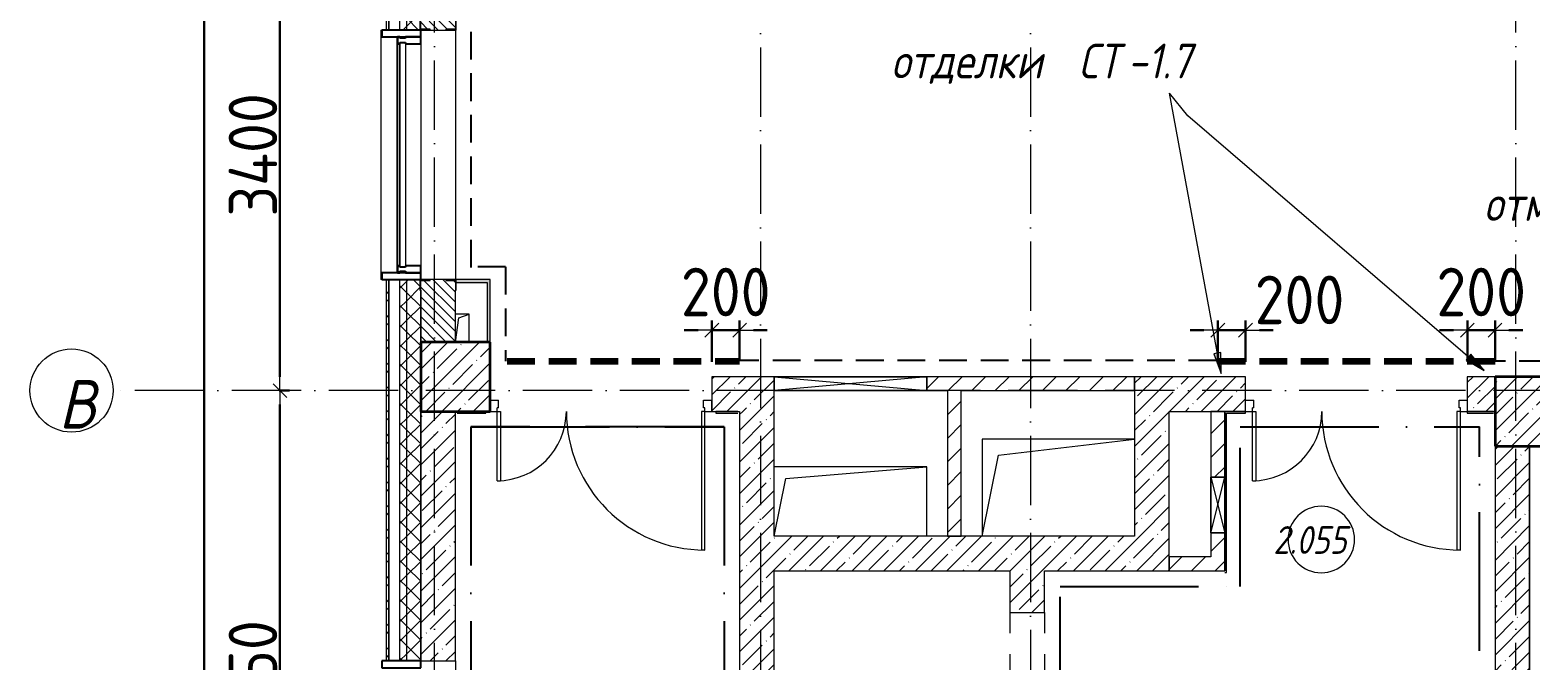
# Model space of a CAD drawing. Header units: millimetres. Extents: x -213536 to 1564669, y -45299 to 942238.
# Drawn here: x -213536 to -202715, y 189777 to 194327 of the extents above; entities that cross this region are included whole.
import ezdxf

# ---------------------------------------------------------------- set-up
doc = ezdxf.new("R2010")
doc.units = ezdxf.units.MM
for name, pattern in [('01 Штриховая _2 мм_', [300, 200, -100]), ('02 Штрихпунктирная _10 мм_', [1400, 1000, -200, 0, -200]), ('50_200_ШТРИХ_1Т_ш5_п1_п1_', [700, 500, -100, 0, -100]), ('Штрих короткий', [300, 150, -150]), ('Штриховая _2 мм - 1 мм_', [300, 200, -100])]:
    doc.linetypes.add(name, pattern=pattern)
for name, color, linetype, lineweight in [('0-1', 7, 'Continuous', 5), ('0-2', 7, 'Continuous', 9), ('Импосты витража', 7, 'Continuous', 9), ('Импосты витража-1', 7, 'Continuous', 25), ('Каркас_Импост', 7, 'Continuous', 13), ('Марки помещений', 7, 'Continuous', 9), ('Несущие колонны', 7, 'Continuous', 9), ('Несущие колонны-1', 7, 'Continuous', 35), ('Обобщенные модели', 7, 'Continuous', 9), ('Общие ребра', 7, 'Continuous', 9), ('Окна', 7, 'Continuous', 9), ('Оси', 7, 'Continuous', 9), ('Оси-1', 7, 'Continuous', 20), ('Оси-2', 7, '50_200_ШТРИХ_1Т_ш5_п1_п1_', 9), ('Остекление-1', 7, 'Continuous', 9), ('Открывание-1', 7, 'Continuous', 9), ('Панель', 7, 'Continuous', 13), ('Перемычка-1', 7, 'Штрих короткий', 9), ('Размеры', 7, 'Continuous', 15), ('Стены', 7, 'Continuous', 9), ('Стены-1', 7, 'Continuous', 13), ('Текстовые примечания', 7, 'Continuous', 9), ('Штриховка разреза-1', 7, 'Continuous', 9), ('Элементы узлов', 7, 'Continuous', 9)]:
    doc.layers.add(name, color=color, linetype=linetype, lineweight=lineweight)
for name, color, linetype, lineweight, true_color in [('СТ-1_1', 7, 'Штриховая _2 мм - 1 мм_', 90, 0x888888), ('СТ-1_7', 7, '01 Штриховая _2 мм_', 90, 0x95446b), ('СТ-2_1', 1, '02 Штрихпунктирная _10 мм_', 90, 0xff0000), ('Штриховка разреза-3', 7, 'Continuous', 9, 0x0080ff)]:
    doc.layers.add(name, color=color, linetype=linetype, lineweight=lineweight, true_color=true_color)
doc.layers.get('0-2').off()
doc.styles.add('ISOCPEUR_I_1', font='isocpeui.ttf', dxfattribs={"width": 0.85, "height": 2.5})
doc.styles.add('ISOCPEUR_I_2', font='isocpeui.ttf', dxfattribs={"width": 0.85, "height": 2.3})
doc.styles.add('СПДС', font='isocpeur.ttf', dxfattribs={"width": 0.9})
doc.dimstyles.new('Размера А3', dxfattribs={"dimtxt": 200, "dimasz": 100, "dimexe": 70, "dimexo": 100, "dimgap": 20, "dimtad": 1, "dimdec": 0, "dimrnd": 10, "dimzin": 0, "dimdsep": 46, "dimtxsty": 'СПДС', "dimblk": 'ARROWHEAD_6', "dimcen": 1, "dimclrd": 256, "dimclre": 256, "dimclrt": 256, "dimazin": 0, "dimtfac": 1, "dimtdec": 0, "dimtmove": 2, "dimatfit": 3, "dimfxl": 1, "dimtolj": 1, "dimtzin": 0, "dimarcsym": 0})
pattern_1 = [(45, (0, 0), (-114.0493, 114.0493), []), (45, (114.05, 0), (-114.0493, 114.0493), [201.612, -40.322, 3.353, -36.97])]
pattern_2 = [(45, (0, 0), (-84.8528, 84.8528), [])]
pattern_3 = [(45, (0, 0), (-70.7107, 70.7107), []), (135, (0, 0), (-70.7107, -70.7107), [])]

# ---------------------------------------------------------------- blocks, each defined once
blk = doc.blocks.new('Проем_Дверь_Прямоугольный - 1350х2100h_проемы без заполнения-26950587-АИ2_02_План отделки стен 2-го этажа _Часть 2_')
at = {"layer": 'Перемычка-1'}
for p, q in [((675, 125), (-675, 125)), ((675, -125), (-675, -125))]:
    blk.add_line(p, q, dxfattribs=at)
blk = doc.blocks.new('Дверь_СКБ_2Ст_Внутренняя_ШЕР - СОШ_Д-31__Дв_1600x2100h_ЛК_Лифтовой холл _зона безопасности МГН__EIS60-26412756-АИ2_02_План отделки стен 2-го этажа _Часть 2_')
at = {"layer": 'Каркас_Импост'}
for p, q in [((-737.5, 125), (-787.5, 125)), ((-787.5, 125), (-787.5, 45)), ((-737.5, 125), (-737.5, 100)), ((812.5, 125), (762.5, 125)), ((762.5, 125), (762.5, 100)), ((812.5, 125), (812.5, 45)), ((-727.5, 45), (-787.5, 45)), ((-737.5, 100), (-727.5, 100)), ((-727.5, 100), (-727.5, 45)), ((752.5, 100), (762.5, 100)), ((752.5, 100), (752.5, 45)), ((812.5, 45), (752.5, 45))]:
    blk.add_line(p, q, dxfattribs=at)
at = {"layer": 'Открывание-1'}
for centre, radius, start, end in [((-737.5, 125), 1000, 0, 90), ((762.5, 125), 500, 90, 180)]:
    blk.add_arc(centre, radius, start, end, dxfattribs=at)
at = {"layer": 'Панель'}
for p, q in [((-737.5, 1125), (-712.5, 1125)), ((-737.5, 1125), (-737.5, 125)), ((-712.5, 125), (-712.5, 1125)), ((762.5, 625), (737.5, 625)), ((737.5, 125), (737.5, 625)), ((762.5, 625), (762.5, 125)), ((-737.5, 125), (-712.5, 125)), ((762.5, 125), (737.5, 125))]:
    blk.add_line(p, q, dxfattribs=at)
blk = doc.blocks.new('BSC_Колонна _Прямоугольная - 500х500-V94-АИ2_02_План отделки стен 2-го этажа _Часть 2_')
at = {"layer": 'Несущие колонны'}
h = blk.add_hatch(dxfattribs=at)
h.set_pattern_fill('FP_93', color=256, style=0, pattern_type=2)
h.set_pattern_definition([(45, (-7900, -7650), (-114.0493, 114.0493), []), (45, (-7785.95, -7650), (-114.0493, 114.0493), [201.613, -40.323, 3.353, -36.97])])
h.paths.add_polyline_path([(-250, -250), (250, -250), (250, 250), (-250, 250)], flags=0)
at = {"layer": 'Несущие колонны-1'}
for p, q in [((250, 250), (-250, 250)), ((-250, 250), (-250, -250)), ((250, -250), (250, 250)), ((-250, -250), (250, -250))]:
    blk.add_line(p, q, dxfattribs=at)
blk = doc.blocks.new('Проем_Дверь_Прямоугольный - 1800х2700h_оконные проемы-25805030-АИ2_02_План отделки стен 2-го этажа _Часть 2_')
at = {"layer": 'Перемычка-1'}
for p, q in [((900, 125), (-900, 125)), ((900, -125), (-900, -125))]:
    blk.add_line(p, q, dxfattribs=at)
blk = doc.blocks.new('BSC_Колонна _Прямоугольная - 500х500-V149-АИ2_02_План отделки стен 2-го этажа _Часть 2_')
at = {"layer": 'Несущие колонны'}
h = blk.add_hatch(dxfattribs=at)
h.set_pattern_fill('FP_150', color=256, style=0, pattern_type=2)
h.set_pattern_definition([(45, (-150, -7900), (-114.0493, 114.0493), []), (45, (-35.95, -7900), (-114.0493, 114.0493), [201.612, -40.322, 3.353, -36.97])])
h.paths.add_polyline_path([(-250, -250), (250, -250), (250, 250), (-250, 250)], flags=0)
at = {"layer": 'Несущие колонны-1'}
for p, q in [((250, 250), (-250, 250)), ((-250, 250), (-250, -250)), ((250, -250), (250, 250)), ((-250, -250), (250, -250))]:
    blk.add_line(p, q, dxfattribs=at)
blk = doc.blocks.new('Прямоугольный импост - Откос НВФ_50х280 мм-V162-АИ2_02_План отделки стен 2-го этажа _Часть 2_')
at = {"layer": 'Импосты витража-1'}
for p, q in [((0, 130), (-50, 130)), ((-50, 130), (-50, -150)), ((0, -150), (0, 130)), ((-50, -150), (0, -150))]:
    blk.add_line(p, q, dxfattribs=at)
blk = doc.blocks.new('PNS_Панель прямоугольная1 - Нр_Стекло - 40мм-25293744-АИ2_02_План отделки стен 2-го этажа _Часть 2_')
at = {"layer": 'Остекление-1'}
for p, q in [((-800, 40), (800, 40)), ((-810, 0), (810, 0)), ((800, 0), (-800, 0))]:
    blk.add_line(p, q, dxfattribs=at)
blk = doc.blocks.new('Прямоугольный импост - Импост структурный с накладкой - 150мм-25651488-АИ2_02_План отделки стен 2-го этажа _Часть 2_')
at = {"layer": 'Импосты витража'}
for p, q in [((44650, -100), (46250, -100)), ((44650, -267), (46250, -267))]:
    blk.add_line(p, q, dxfattribs=at)
blk = doc.blocks.new('Прямоугольный импост - Импост структурный с накладкой - 150мм-25651501-АИ2_02_План отделки стен 2-го этажа _Часть 2_')
at = {"layer": 'Импосты витража-1'}
for p, q in [((-25, 0), (-25, 17)), ((-25, 17), (25, 17)), ((-15, 0), (-25, 0)), ((-15, -40), (-15, 0)), ((25, 0), (15, 0)), ((15, 0), (15, -40)), ((25, 17), (25, 0)), ((-25, -150), (-25, -40)), ((-25, -40), (-15, -40)), ((15, -40), (25, -40)), ((25, -40), (25, -150)), ((25, -150), (-25, -150))]:
    blk.add_line(p, q, dxfattribs=at)
blk = doc.blocks.new('Прямоугольный импост - Откос НВФ_50х280 мм-25995271-АИ2_02_План отделки стен 2-го этажа _Часть 2_')
at = {"layer": 'Импосты витража-1'}
for p, q in [((-50, 130), (0, 130)), ((-50, -150), (-50, 130)), ((0, 130), (0, -144)), ((0, -150), (-50, -150))]:
    blk.add_line(p, q, dxfattribs=at)
blk = doc.blocks.new('Прямоугольный импост - Откос НВФ_50х280 мм-25995273-АИ2_02_План отделки стен 2-го этажа _Часть 2_')
at = {"layer": 'Импосты витража-1'}
for p, q in [((0, 130), (-50, 130)), ((-50, 130), (-50, -150)), ((0, -144), (0, 130)), ((-50, -150), (0, -150))]:
    blk.add_line(p, q, dxfattribs=at)
blk = doc.blocks.new('Фахверк_СКБ_Уголок - 250_2700-27497298-АИ2_02_План отделки стен 2-го этажа _Часть 2_')
at = {"layer": 'Обобщенные модели'}
for p, q in [((200, 181), (125, 181)), ((125, 181), (125, 106)), ((131, 106), (131, 175)), ((131, 175), (200, 175)), ((200, 175), (200, 181)), ((125, 106), (131, 106)), ((131, -6), (125, -6)), ((125, -6), (125, -81)), ((125, -81), (200, -81)), ((131, -75), (131, -6)), ((200, -75), (131, -75)), ((200, -81), (200, -75))]:
    blk.add_line(p, q, dxfattribs=at)
blk = doc.blocks.new('AR_Отверстие прямоугольное _в плите_ - AR_Отверстие прямоугольное _в плите_-V202-АИ2_02_План отделки стен 2-го этажа _Часть 2_')
at = {"layer": 'Обобщенные модели'}
for p, q in [((50, 100), (-50, 100)), ((-50, -100), (-25, 75)), ((-25, 75), (50, 100)), ((50, -100), (50, 100))]:
    blk.add_line(p, q, dxfattribs=at)
blk = doc.blocks.new('AR_Отверстие прямоугольное _в плите_ - AR_Отверстие прямоугольное _в плите_-30552744-АИ2_02_План отделки стен 2-го этажа _Часть 2_')
at = {"layer": 'Обобщенные модели'}
for p, q in [((550, 350), (-550, 350)), ((-550, 350), (-550, -350)), ((-433, 233), (550, 350)), ((-550, -350), (-433, 233))]:
    blk.add_line(p, q, dxfattribs=at)
blk = doc.blocks.new('AR_Отверстие прямоугольное _в плите_ - AR_Отверстие прямоугольное _в плите_-30552508-АИ2_02_План отделки стен 2-го этажа _Часть 2_')
at = {"layer": 'Обобщенные модели'}
for p, q in [((550, 250), (-550, 250)), ((-467, 167), (550, 250)), ((550, -250), (550, 250)), ((-550, -250), (-467, 167))]:
    blk.add_line(p, q, dxfattribs=at)
blk = doc.blocks.new('Отлив_СКБ - Отлив витража_120_НВФ-31885689-АИ2_02_План отделки стен 2-го этажа _Часть 2_')
at = {"layer": 'Окна'}
for p, q in [((0, 113), (0, 120)), ((1800, 120), (0, 120)), ((1800, 120), (1800, 113)), ((50, 2), (1750, 2))]:
    blk.add_line(p, q, dxfattribs=at)
blk = doc.blocks.new('AR_Отверстие прямоугольное _в стене_ - AR_Отверстие прямоугольное _в стене__ОВ-36878146-АИ2_02_План отделки стен 2-го этажа _Часть 2_')
at = {"layer": 'Элементы узлов'}
for p, q in [((-550, -50), (-550, 50)), ((-550, 50), (550, 50)), ((550, 50), (-550, -50)), ((-550, 50), (550, -50)), ((550, 50), (-550, 50)), ((-550, 50), (-550, -50)), ((550, 50), (550, -50)), ((550, -50), (550, 50)), ((550, -50), (-550, -50)), ((-550, -50), (550, -50))]:
    blk.add_line(p, q, dxfattribs=at)
blk = doc.blocks.new('AR_Отверстие прямоугольное _в стене_ - AR_Отверстие прямоугольное _в стене__ОВ-36860920-АИ2_02_План отделки стен 2-го этажа _Часть 2_')
at = {"layer": 'Элементы узлов'}
for p, q in [((-200, -50), (-200, 50)), ((-200, 50), (200, 50)), ((200, 50), (-200, -50)), ((-200, 50), (200, -50)), ((200, 50), (-200, 50)), ((-200, 50), (-200, -50)), ((200, 50), (200, -50)), ((200, -50), (200, 50)), ((200, -50), (-200, -50)), ((-200, -50), (200, -50))]:
    blk.add_line(p, q, dxfattribs=at)
blk = doc.blocks.new('0125-Р-ОО-Ш2-АР-о_23_10_2024_rvt-1-АИ2_02_План отделки стен 2-го этажа _Часть 2_')
at = {"layer": 'Штриховка разреза-1'}
h = blk.add_hatch(dxfattribs=at)
h.set_pattern_fill('FP_80', color=256, style=0, pattern_type=2)
h.set_pattern_definition([(45, (0, 0), (-85.5366, 85.5366), []), (45, (57.02, 0), (-85.5366, 85.5366), [])])
h.paths.add_polyline_path([(-350, -350), (-330, -350), (-330, 4050), (-350, 4050), (-350, 1417)], flags=0)
h.paths.add_polyline_path([(-330, 5850), (-330, 8600), (-350, 8600), (-350, 5850)], flags=0)
h.paths.add_polyline_path([(-330, 10400), (-330, 11315), (-350, 11315), (-350, 10400)], flags=0)
h = blk.add_hatch(dxfattribs=at)
h.set_pattern_fill('FP_81', color=256, style=0, pattern_type=2)
h.set_pattern_definition(pattern_3)
h.paths.add_polyline_path([(-250, -250), (-200, -250), (-200, 4050), (-250, 4050), (-250, 1417)], flags=0)
h.paths.add_polyline_path([(-250, 5850), (-200, 5850), (-200, 8600), (-250, 8600), (-250, 6961)], flags=0)
h.paths.add_polyline_path([(-200, 10400), (-200, 11335), (-250, 11335), (-250, 10400)], flags=0)
h = blk.add_hatch(dxfattribs=at)
h.set_pattern_fill('FP_81', color=256, style=0, pattern_type=2)
h.set_pattern_definition(pattern_3)
h.paths.add_polyline_path([(-200, -200), (-100, -200), (-100, 4050), (-200, 4050), (-200, 1417)], flags=0)
h.paths.add_polyline_path([(-100, 5850), (-100, 8525), (-106, 8525), (-106, 8600), (-200, 8600), (-200, 5850)], flags=0)
h.paths.add_polyline_path([(-200, 10400), (-106, 10400), (-106, 10475), (-100, 10475), (-100, 11335), (-200, 11335), (-200, 10657)], flags=0)
h = blk.add_hatch(dxfattribs=at)
h.set_pattern_fill('FP_2', color=256, style=0, pattern_type=2)
h.set_pattern_definition([(135, (0, 0), (-35.35534, -35.35534), [])])
h.paths.add_polyline_path([(147, 8150), (150, 8150), (150, 8594), (81, 8594), (81, 8600), (-31, 8600), (-31, 8594), (-100, 8594), (-100, 8150)], flags=0)
h.paths.add_polyline_path([(81, 10400), (81, 10406), (150, 10406), (150, 10800), (-100, 10800), (-100, 10406), (-31, 10406), (-31, 10400)], flags=0)
h = blk.add_hatch(dxfattribs=at)
h.set_pattern_fill('FP_1', color=256, style=0, pattern_type=2)
h.set_pattern_definition(pattern_1)
h.paths.add_polyline_path([(2450, 7650), (2450, 7900), (2000, 7900), (2000, 7650), (2200, 7650)], flags=0)
h = blk.add_hatch(dxfattribs=at)
h.set_pattern_fill('FP_3', color=256, style=0, pattern_type=2)
h.set_pattern_definition(pattern_2)
h.paths.add_polyline_path([(5050, 7800), (5050, 7900), (3550, 7900), (3550, 7800), (3800, 7800)], flags=0)
h = blk.add_hatch(dxfattribs=at)
h.set_pattern_fill('FP_1', color=256, style=0, pattern_type=2)
h.set_pattern_definition(pattern_1)
h.paths.add_polyline_path([(5300, 6750), (5300, 7900), (5050, 7900), (5050, 6750), (5275, 6750)], flags=0)
h = blk.add_hatch(dxfattribs=at)
h.set_pattern_fill('FP_1', color=256, style=0, pattern_type=2)
h.set_pattern_definition(pattern_1)
h.paths.add_polyline_path([(7650, 7650), (7650, 7900), (7450, 7900), (7450, 7650)], flags=0)
h.paths.add_polyline_path([(5300, 7650), (5850, 7650), (5850, 7900), (5300, 7900)], flags=0)
h = blk.add_hatch(dxfattribs=at)
h.set_pattern_fill('FP_3', color=256, style=0, pattern_type=2)
h.set_pattern_definition(pattern_2)
h.paths.add_polyline_path([(3800, 6750), (3800, 7800), (3700, 7800), (3700, 6750)], flags=0)
h = blk.add_hatch(dxfattribs=at)
h.set_pattern_fill('FP_1', color=256, style=0, pattern_type=2)
h.set_pattern_definition(pattern_1)
h.paths.add_polyline_path([(-100, -100), (150, -100), (150, 4050), (-100, 4050), (-100, 1417)], flags=0)
h.paths.add_polyline_path([(150, 5850), (150, 7650), (-100, 7650), (-100, 5850)], flags=0)
h = blk.add_hatch(dxfattribs=at)
h.set_pattern_fill('FP_1', color=256, style=0, pattern_type=2)
h.set_pattern_definition(pattern_1)
h.paths.add_polyline_path([(2246, 3550), (2450, 3550), (2450, 7650), (2200, 7650), (2200, 3550)], flags=0)
h = blk.add_hatch(dxfattribs=at)
h.set_pattern_fill('FP_3', color=256, style=0, pattern_type=2)
h.set_pattern_definition(pattern_2)
h.paths.add_polyline_path([(5700, 6500), (5700, 6775), (5600, 6775), (5600, 6500)], flags=0)
h.paths.add_polyline_path([(5700, 7175), (5700, 7650), (5600, 7650), (5600, 7175), (5655, 7175)], flags=0)
h = blk.add_hatch(dxfattribs=at)
h.set_pattern_fill('FP_1', color=256, style=0, pattern_type=2)
h.set_pattern_definition(pattern_1)
h.paths.add_polyline_path([(7900, 3800), (7900, 7400), (7650, 7400), (7650, 3800)], flags=0)
h = blk.add_hatch(dxfattribs=at)
h.set_pattern_fill('FP_1', color=256, style=0, pattern_type=2)
h.set_pattern_definition(pattern_1)
h.paths.add_polyline_path([(5275, 6500), (5300, 6500), (5300, 6750), (2450, 6750), (2450, 6500), (4400, 6500)], flags=0)
h = blk.add_hatch(dxfattribs=at)
h.set_pattern_fill('FP_1', color=256, style=0, pattern_type=2)
h.set_pattern_definition(pattern_1)
h.paths.add_polyline_path([(4343, 3800), (4400, 3800), (4400, 4850), (4150, 4850), (4150, 3800)], flags=0)
h.paths.add_polyline_path([(4400, 6200), (4400, 6500), (4150, 6500), (4150, 6200)], flags=0)
h = blk.add_hatch(dxfattribs=at)
h.set_pattern_fill('FP_3', color=256, style=0, pattern_type=2)
h.set_pattern_definition(pattern_2)
h.paths.add_polyline_path([(5600, 6500), (5600, 6600), (5300, 6600), (5300, 6500)], flags=0)
at = {"layer": 'Общие ребра'}
for p, q in [((-330, 10400), (-330, 11315)), ((-330, 11315), (-330, 10400)), ((-250, 10400), (-250, 11335)), ((-200, 10400), (-200, 11335)), ((-330, 5850), (-330, 8600)), ((-330, 8600), (-330, 5850)), ((-250, 5850), (-250, 8600)), ((-200, 5850), (-200, 8600)), ((-100, 8525), (-100, 8150)), ((-100, 8150), (-100, 8525)), ((-100, 7650), (-100, 5850)), ((-100, 5850), (-100, 7650))]:
    blk.add_line(p, q, dxfattribs=at)
at = {"layer": 'Стены'}
for p, q in [((150, 10400), (150, 8600)), ((150, 5850), (150, 4050))]:
    blk.add_line(p, q, dxfattribs=at)
at = {"layer": 'Стены-1'}
for p, q in [((-350, 11315), (-350, 10400)), ((-350, 10400), (-330, 10400)), ((-330, 10400), (-106, 10400)), ((-31, 10400), (81, 10400)), ((-350, 8600), (-350, 5850)), ((-330, 8600), (-350, 8600)), ((-106, 8600), (-330, 8600)), ((81, 8600), (-31, 8600)), ((150, 8150), (150, 8525)), ((2450, 7900), (2000, 7900)), ((2000, 7900), (2000, 7650)), ((5050, 7900), (3550, 7900)), ((5050, 7900), (5050, 6750)), ((5300, 7900), (5050, 7900)), ((5050, 7800), (5050, 7900)), ((5850, 7900), (5300, 7900)), ((5850, 7650), (5850, 7900)), ((7650, 7900), (7450, 7900)), ((7450, 7900), (7450, 7650)), ((2450, 7650), (2450, 7800)), ((3550, 7800), (3700, 7800)), ((3700, 7800), (3700, 6750)), ((3800, 7800), (5050, 7800)), ((3800, 6750), (3800, 7800)), ((150, 5850), (150, 7650)), ((2000, 7650), (2200, 7650)), ((2200, 7650), (2200, 3550)), ((2450, 6750), (2450, 7650)), ((5300, 6750), (5300, 7650)), ((5300, 7650), (5850, 7650)), ((5700, 7650), (5600, 7650)), ((5600, 7650), (5600, 7175)), ((5700, 7175), (5700, 7650)), ((7450, 7650), (7650, 7650)), ((7650, 7400), (7650, 3800)), ((7900, 3800), (7900, 7400)), ((5050, 6750), (2450, 6750)), ((3700, 6750), (3800, 6750)), ((5300, 6500), (5300, 6750)), ((5600, 6775), (5600, 6600)), ((5700, 6500), (5700, 6775)), ((2450, 3800), (2450, 6500)), ((2450, 6500), (4150, 6500)), ((4150, 6500), (4150, 6200)), ((4400, 6500), (5300, 6500)), ((4400, 6200), (4400, 6500)), ((5600, 6600), (5300, 6600)), ((5300, 6600), (5300, 6500)), ((5300, 6500), (5600, 6500)), ((5600, 6500), (5700, 6500)), ((4150, 6200), (4400, 6200)), ((-350, 5850), (-330, 5850)), ((-330, 5850), (-100, 5850)), ((-100, 5850), (150, 5850))]:
    blk.add_line(p, q, dxfattribs=at)
at = {"layer": '0-2'}
for name, p, rotation in [('Отлив_СКБ - Отлив витража_120_НВФ-31885689-АИ2_02_План отделки стен 2-го этажа _Часть 2_', (-267, 8600), 90), ('Прямоугольный импост - Откос НВФ_50х280 мм-25995273-АИ2_02_План отделки стен 2-го этажа _Часть 2_', (-250, 10400), 89.99999999999847), ('Фахверк_СКБ_Уголок - 250_2700-27497298-АИ2_02_План отделки стен 2-го этажа _Часть 2_', (75, 10275), 89.99999999999991), ('Проем_Дверь_Прямоугольный - 1800х2700h_оконные проемы-25805030-АИ2_02_План отделки стен 2-го этажа _Часть 2_', (25, 9500), 89.99999999999991), ('Прямоугольный импост - Импост структурный с накладкой - 150мм-25651488-АИ2_02_План отделки стен 2-го этажа _Часть 2_', (0, 54950), 269.9999999999994), ('PNS_Панель прямоугольная1 - Нр_Стекло - 40мм-25293744-АИ2_02_План отделки стен 2-го этажа _Часть 2_', (-250, 9500), 269.9999999999985), ('Фахверк_СКБ_Уголок - 250_2700-27497298-АИ2_02_План отделки стен 2-го этажа _Часть 2_', (-25, 8725), 269.9999999999999), ('Дверь_СКБ_2Ст_Внутренняя_ШЕР - СОШ_Д-31__Дв_1600x2100h_ЛК_Лифтовой холл _зона безопасности МГН__EIS60-26412756-АИ2_02_План отделки стен 2-го этажа _Часть 2_', (1213, 7775), 180), ('Дверь_СКБ_2Ст_Внутренняя_ШЕР - СОШ_Д-31__Дв_1600x2100h_ЛК_Лифтовой холл _зона безопасности МГН__EIS60-26412756-АИ2_02_План отделки стен 2-го этажа _Часть 2_', (6663, 7775), 180), ('AR_Отверстие прямоугольное _в стене_ - AR_Отверстие прямоугольное _в стене__ОВ-36860920-АИ2_02_План отделки стен 2-го этажа _Часть 2_', (5650, 6975), 89.99999999999993), ('Проем_Дверь_Прямоугольный - 1350х2100h_проемы без заполнения-26950587-АИ2_02_План отделки стен 2-го этажа _Часть 2_', (4275, 5525), 89.99999999999991), ('Прямоугольный импост - Откос НВФ_50х280 мм-V162-АИ2_02_План отделки стен 2-го этажа _Часть 2_', (-250, 5850), 89.99999999999773)]:
    blk.add_blockref(name, p, dxfattribs=dict(at, rotation=rotation))
at = {"layer": '0-2', "extrusion": (0, 0, -1), "rotation": 270.0000000000015}
for name, p in [('Прямоугольный импост - Импост структурный с накладкой - 150мм-25651501-АИ2_02_План отделки стен 2-го этажа _Часть 2_', (250, 10325)), ('Прямоугольный импост - Импост структурный с накладкой - 150мм-25651501-АИ2_02_План отделки стен 2-го этажа _Часть 2_', (250, 8675)), ('Прямоугольный импост - Откос НВФ_50х280 мм-25995271-АИ2_02_План отделки стен 2-го этажа _Часть 2_', (250, 8600))]:
    blk.add_blockref(name, p, dxfattribs=at)
at = {"layer": '0-2'}
for name, p in [('AR_Отверстие прямоугольное _в плите_ - AR_Отверстие прямоугольное _в плите_-V202-АИ2_02_План отделки стен 2-го этажа _Часть 2_', (200, 8250)), ('BSC_Колонна _Прямоугольная - 500х500-V149-АИ2_02_План отделки стен 2-го этажа _Часть 2_', (150, 7900)), ('AR_Отверстие прямоугольное _в стене_ - AR_Отверстие прямоугольное _в стене__ОВ-36878146-АИ2_02_План отделки стен 2-го этажа _Часть 2_', (3000, 7850)), ('BSC_Колонна _Прямоугольная - 500х500-V94-АИ2_02_План отделки стен 2-го этажа _Часть 2_', (7900, 7650)), ('AR_Отверстие прямоугольное _в плите_ - AR_Отверстие прямоугольное _в плите_-30552744-АИ2_02_План отделки стен 2-го этажа _Часть 2_', (4500, 7100)), ('AR_Отверстие прямоугольное _в плите_ - AR_Отверстие прямоугольное _в плите_-30552508-АИ2_02_План отделки стен 2-го этажа _Часть 2_', (3000, 7000))]:
    blk.add_blockref(name, p, dxfattribs=at)
blk = doc.blocks.new('AI_Марка_Помещение_х1__Общий_E___ISO-2_1K_ - Номер-16210215-АИ2_02_План отделки стен 2-го этажа _Часть 2_')
at = {"layer": 'Марки помещений'}
for start, end in [(360, 180), (180, 360)]:
    blk.add_arc((0.04, 0.31), 2.4, start, end, dxfattribs=at)
blk = doc.blocks.new('Ось сетки - Круг_Ø6_00__ISO-2_5_0_9K_-16731441-АИ2_02_План отделки стен 2-го этажа _Часть 2_')
at = {"layer": 'Оси-1'}
blk.add_circle((0, 0), 3, dxfattribs=at)
blk = doc.blocks.new('ARROWHEAD_6')
at = {"color": 0, "linetype": 'Continuous'}
for p, q in [((0, 0), (-1, 0)), ((-0.5, -0.5), (0.5, 0.5))]:
    blk.add_line(p, q, dxfattribs=at)
blk = doc.blocks.new('*D2989')
at = {"layer": 'Defpoints', "color": 0, "transparency": 16777216}
for p in [(205024, 220615), (205130, 220615), (205024, 216465)]:
    blk.add_point(p, dxfattribs=at)
at = {"layer": 'Размеры', "lineweight": -2, "transparency": 16777216}
for p, q in [((205124, 220615), (205200, 220615)), ((205130, 216565), (205130, 220515)), ((205124, 216465), (205200, 216465))]:
    blk.add_line(p, q, dxfattribs=at)
at = {"layer": 'Размеры', "lineweight": -2, "transparency": 16777216, "xscale": 100, "yscale": 100, "zscale": 100}
for p, rotation in [((205130, 220615), 90), ((205130, 216465), 270)]:
    blk.add_blockref('ARROWHEAD_6', p, dxfattribs=dict(at, rotation=rotation))
at = {"layer": 'Размеры', "lineweight": 25, "transparency": 16777216, "insert": (204935, 218540), "char_height": 350, "width": 2.38, "attachment_point": 5, "rotation": 90, "style": 'СПДС'}
blk.add_mtext('\\A1;4150', dxfattribs=at)
blk = doc.blocks.new('*D2990')
at = {"layer": 'Defpoints', "color": 0, "transparency": 16777216}
for p in [(205024, 224015), (205130, 224015), (205024, 220615)]:
    blk.add_point(p, dxfattribs=at)
at = {"layer": 'Размеры', "lineweight": -2, "transparency": 16777216}
for p, q in [((205124, 224015), (205200, 224015)), ((205130, 220715), (205130, 223915)), ((205124, 220615), (205200, 220615))]:
    blk.add_line(p, q, dxfattribs=at)
at = {"layer": 'Размеры', "lineweight": -2, "transparency": 16777216, "xscale": 100, "yscale": 100, "zscale": 100}
for p, rotation in [((205130, 224015), 90), ((205130, 220615), 270)]:
    blk.add_blockref('ARROWHEAD_6', p, dxfattribs=dict(at, rotation=rotation))
at = {"layer": 'Размеры', "lineweight": 25, "transparency": 16777216, "insert": (204935, 222315), "char_height": 350, "width": 2.56, "attachment_point": 5, "rotation": 90, "style": 'СПДС'}
blk.add_mtext('\\A1;3400', dxfattribs=at)
blk = doc.blocks.new('*D3001')
at = {"layer": 'Defpoints', "color": 0, "transparency": 16777216}
for p in [(204478, 262265), (204584, 262265), (204478, 212815)]:
    blk.add_point(p, dxfattribs=at)
at = {"layer": 'Размеры', "lineweight": -2, "transparency": 16777216}
for p, q in [((204578, 262265), (204654, 262265)), ((204584, 212915), (204584, 262165)), ((204578, 212815), (204654, 212815))]:
    blk.add_line(p, q, dxfattribs=at)
at = {"layer": 'Размеры', "lineweight": -2, "transparency": 16777216, "xscale": 100, "yscale": 100, "zscale": 100}
for p, rotation in [((204584, 262265), 90), ((204584, 212815), 270)]:
    blk.add_blockref('ARROWHEAD_6', p, dxfattribs=dict(at, rotation=rotation))
at = {"layer": 'Размеры', "lineweight": 25, "transparency": 16777216, "insert": (204389, 237540), "char_height": 350, "width": 3.26, "attachment_point": 5, "rotation": 90, "style": 'СПДС'}
blk.add_mtext('\\A1;49450', dxfattribs=at)
blk = doc.blocks.new('*D3097')
at = {"layer": 'Defpoints', "color": 0, "transparency": 16777216}
for p in [(208446, 221051), (208246, 220723), (208446, 220727)]:
    blk.add_point(p, dxfattribs=at)
at = {"layer": 'Размеры', "lineweight": -2, "transparency": 16777216}
for p, q in [((208246, 220823), (208246, 221121)), ((208446, 220827), (208446, 221121)), ((208146, 221051), (208046, 221051)), ((208246, 221051), (208446, 221051)), ((208546, 221051), (208646, 221051))]:
    blk.add_line(p, q, dxfattribs=at)
at = {"layer": 'Размеры', "lineweight": -2, "transparency": 16777216, "xscale": 100, "yscale": 100, "zscale": 100}
blk.add_blockref('ARROWHEAD_6', (208246, 221051), dxfattribs=at)
at = {"layer": 'Размеры', "lineweight": -2, "transparency": 16777216, "xscale": 100, "yscale": 100, "zscale": 100, "rotation": 180}
blk.add_blockref('ARROWHEAD_6', (208446, 221051), dxfattribs=at)
at = {"layer": 'Размеры', "lineweight": 25, "transparency": 16777216, "insert": (208346, 221326), "char_height": 350, "width": 1.87, "attachment_point": 5, "style": 'СПДС'}
blk.add_mtext('\\A1;200', dxfattribs=at)
blk = doc.blocks.new('*D3100')
at = {"layer": 'Defpoints', "color": 0, "transparency": 16777216}
for p in [(212096, 221051), (211896, 220727), (212096, 220723)]:
    blk.add_point(p, dxfattribs=at)
at = {"layer": 'Размеры', "lineweight": -2, "transparency": 16777216}
for p, q in [((211896, 220827), (211896, 221121)), ((212096, 220823), (212096, 221121)), ((211796, 221051), (211696, 221051)), ((211896, 221051), (212096, 221051)), ((212196, 221051), (212296, 221051))]:
    blk.add_line(p, q, dxfattribs=at)
at = {"layer": 'Размеры', "lineweight": -2, "transparency": 16777216, "xscale": 100, "yscale": 100, "zscale": 100}
blk.add_blockref('ARROWHEAD_6', (211896, 221051), dxfattribs=at)
at = {"layer": 'Размеры', "lineweight": -2, "transparency": 16777216, "xscale": 100, "yscale": 100, "zscale": 100, "rotation": 180}
blk.add_blockref('ARROWHEAD_6', (212096, 221051), dxfattribs=at)
at = {"layer": 'Размеры', "lineweight": 25, "transparency": 16777216, "insert": (212162, 221444), "char_height": 350, "width": 1.87, "attachment_point": 1, "line_spacing_factor": 1.149209, "style": 'СПДС'}
blk.add_mtext('\\A1;200', dxfattribs=at)
blk = doc.blocks.new('*D3101')
at = {"layer": 'Defpoints', "color": 0, "transparency": 16777216}
for p in [(213896, 221051), (213696, 220723), (213896, 220727)]:
    blk.add_point(p, dxfattribs=at)
at = {"layer": 'Размеры', "lineweight": -2, "transparency": 16777216}
for p, q in [((213696, 220823), (213696, 221121)), ((213896, 220827), (213896, 221121)), ((213596, 221051), (213496, 221051)), ((213696, 221051), (213896, 221051)), ((213996, 221051), (214096, 221051))]:
    blk.add_line(p, q, dxfattribs=at)
at = {"layer": 'Размеры', "lineweight": -2, "transparency": 16777216, "xscale": 100, "yscale": 100, "zscale": 100}
blk.add_blockref('ARROWHEAD_6', (213696, 221051), dxfattribs=at)
at = {"layer": 'Размеры', "lineweight": -2, "transparency": 16777216, "xscale": 100, "yscale": 100, "zscale": 100, "rotation": 180}
blk.add_blockref('ARROWHEAD_6', (213896, 221051), dxfattribs=at)
at = {"layer": 'Размеры', "lineweight": 25, "transparency": 16777216, "insert": (213796, 221326), "char_height": 350, "width": 1.87, "attachment_point": 5, "style": 'СПДС'}
blk.add_mtext('\\A1;200', dxfattribs=at)
blk = doc.blocks.new('Оси1')
at = {"layer": 'Оси-2'}
for p, q in [((206245.6, 210594.5), (206245.6, 264395.4)), ((208595.6, 264395.4), (208595.6, 210594.5)), ((210545.6, 264395.4), (210545.6, 210594.5)), ((214045.6, 210594.5), (214045.6, 264395.4)), ((297695.6, 220615.2), (203926.8, 220615.2))]:
    blk.add_line(p, q, dxfattribs=at)
at = {"layer": 'Оси-1', "xscale": 99.99999999999993, "yscale": 99.99999999999993, "zscale": 99.99999999999993, "rotation": 89.99999999999982}
blk.add_blockref('Ось сетки - Круг_Ø6_00__ISO-2_5_0_9K_-16731441-АИ2_02_План отделки стен 2-го этажа _Часть 2_', (203626.8, 220615.2), dxfattribs=at)
at = {"layer": 'Оси', "insert": (203534, 220691.3), "char_height": 350, "width": 223.671, "attachment_point": 1, "style": 'ISOCPEUR_I_1'}
blk.add_mtext('\\fISOCPEUR|b0|i1|c204|p34|;\\W.9;В', dxfattribs=at)
at = {"layer": 'Размеры', "lineweight": 25}
for base, p1, p2, picture, middle in [((204583.6, 262265.2), (204477.6, 212815.2), (204477.6, 262265.2), '*D3001', (204388.6, 237540.2)), ((205130, 224015.2), (205024, 220615.2), (205024, 224015.2), '*D2990', (204935, 222315.2)), ((205130, 220615.2), (205024, 216465.2), (205024, 220615.2), '*D2989', (204935, 218540.2))]:
    dim = blk.add_linear_dim(base=base, p1=p1, p2=p2, angle=90, dimstyle='Размера А3', override={"dimtxt": 350}, dxfattribs=at)
    dim.commit()
    dim.dimension.update_dxf_attribs({"geometry": picture, "text_midpoint": middle})
for base, p1, p2, picture, middle in [((208445.6, 221050.8), (208245.6, 220723.2), (208445.6, 220727.2), '*D3097', (208345.6, 221325.8)), ((213895.6, 221050.8), (213695.6, 220723.2), (213895.6, 220727.2), '*D3101', (213795.6, 221325.8))]:
    dim = blk.add_linear_dim(base=base, p1=p1, p2=p2, dimstyle='Размера А3', override={"dimtxt": 350}, dxfattribs=at)
    dim.commit()
    dim.dimension.update_dxf_attribs({"geometry": picture, "text_midpoint": middle})
dim = blk.add_linear_dim(base=(212095.6, 221050.8), p1=(211895.6, 220727.2), p2=(212095.6, 220723.2), dimstyle='Размера А3', override={"dimtxt": 350}, dxfattribs=at)
dim.commit()
dim.dimension.update_dxf_attribs({"geometry": '*D3100', "text_midpoint": (212461.2, 221210.7), "dimtype": 160})

msp = doc.modelspace()

# ---------------------------------------------------------------- hatches: boundary and pattern name
at = {"layer": 'Текстовые примечания'}
for points in [[(-204942.9, 191850.2), (-204944.1, 192002.5), (-204996.1, 191992.9)], [(-203044.9, 191871.3), (-203141.4, 191989.1), (-203175.9, 191949)]]:
    msp.add_hatch(color=256, dxfattribs=at).paths.add_polyline_path(points, flags=0)
at = {"layer": 'Штриховка разреза-3'}
for points in [[(-210461, 192507.3), (-210217, 192507.3), (-210217, 192527.3), (-210461, 192527.3), (-210461, 192521.3)], [(-210217, 192077.3), (-210217, 192507.3), (-210237, 192507.3), (-210237, 192077.3)]]:
    msp.add_hatch(color=256, dxfattribs=at).paths.add_polyline_path(points, flags=0)

# ---------------------------------------------------------------- linework, layer by layer
at = {"layer": 'СТ-1_1', "lineweight": 25}
for p, q in [((-210355, 194615.3), (-210355, 192615.3)), ((-210105, 192619.3), (-210355, 192619.3)), ((-210105, 192619.3), (-210105, 191939.3)), ((-204977, 191943.3), (-208417, 191943.3)), ((-199892, 191939.3), (-202967, 191939.3))]:
    msp.add_line(p, q, dxfattribs=at)
at = {"layer": 'СТ-1_7'}
for p, q in [((-210093, 191939.3), (-208417, 191939.3)), ((-204967, 191939.3), (-202967, 191939.3))]:
    msp.add_line(p, q, dxfattribs=at)
at = {"layer": 'СТ-2_1', "lineweight": 25}
for p, q in [((-208529, 191465.3), (-210355, 191465.3)), ((-210355, 191465.3), (-210355, 184249.3)), ((-210355, 191465.3), (-208529, 191465.3)), ((-208529, 191465.3), (-208529, 187365.3)), ((-204805, 190315.3), (-204805, 191465.3)), ((-204805, 191465.3), (-203079, 191465.3)), ((-203079, 188449.3), (-203079, 191465.3)), ((-206105, 190315.3), (-204805, 190315.3)), ((-206105, 187839.3), (-206105, 190315.3))]:
    msp.add_line(p, q, dxfattribs=at)
at = {"layer": 'Стены-1'}
for p, q in [((-210217, 192527.3), (-210461, 192527.3)), ((-210217, 192077.3), (-210217, 192527.3)), ((-210461, 192507.3), (-210237, 192507.3)), ((-210237, 192507.3), (-210237, 192077.3)), ((-210455, 191565.3), (-210247, 191565.3)), ((-210247, 191565.3), (-210247, 191577.3)), ((-208429, 191577.3), (-208586.9, 191577.3)), ((-208586.9, 191577.3), (-208586.9, 191565.3)), ((-208586.9, 191565.3), (-208429, 191565.3)), ((-204917, 191577.3), (-204917, 191102.3)), ((-204767, 191577.3), (-204917, 191577.3)), ((-204905, 190415.3), (-204905, 191565.3)), ((-204905, 191565.3), (-204767, 191565.3)), ((-204767, 191565.3), (-204767, 191577.3)), ((-202979, 191577.3), (-203167, 191577.3)), ((-203167, 191577.3), (-203167, 191565.3)), ((-203167, 191565.3), (-202979, 191565.3)), ((-202717, 191327.3), (-202717, 184407.3)), ((-204917, 190702.3), (-204917, 190427.3)), ((-204917, 190415.3), (-204905, 190415.3))]:
    msp.add_line(p, q, dxfattribs=at)
at = {"layer": 'Текстовые примечания'}
for p, q in [((-204942.9, 191850.2), (-205315.5, 193872.9)), ((-205183.5, 193709.6), (-205315.5, 193872.9)), ((-203044.9, 191871.3), (-205183.5, 193709.6)), ((-204944.1, 192002.5), (-204996.1, 191992.9)), ((-204996.1, 191992.9), (-204942.9, 191850.2)), ((-204942.9, 191850.2), (-204944.1, 192002.5)), ((-203141.4, 191989.1), (-203175.9, 191949)), ((-203044.9, 191871.3), (-203141.4, 191989.1)), ((-203175.9, 191949), (-203044.9, 191871.3))]:
    msp.add_line(p, q, dxfattribs=at)

# ---------------------------------------------------------------- block references
at = {"color": 2, "lineweight": 30}
msp.add_blockref('Оси1', (-416862.6, -28888), dxfattribs=at)
at = {"layer": '0-1'}
msp.add_blockref('0125-Р-ОО-Ш2-АР-о_23_10_2024_rvt-1-АИ2_02_План отделки стен 2-го этажа _Часть 2_', (-210617, 183927.3), dxfattribs=at)
at = {"layer": 'Марки помещений', "xscale": 99.99999999999993, "yscale": 99.99999999999993, "zscale": 99.99999999999993}
msp.add_blockref('AI_Марка_Помещение_х1__Общий_E___ISO-2_1K_ - Номер-16210215-АИ2_02_План отделки стен 2-го этажа _Часть 2_', (-204224.3, 190622.1), dxfattribs=at)

# ---------------------------------------------------------------- texts
at = {"layer": 'Марки помещений', "insert": (-204566.9, 190749.9), "char_height": 200, "width": 785.654, "attachment_point": 1, "style": 'ISOCPEUR_I_2'}
msp.add_mtext('2.055', dxfattribs=at)
at = {"layer": 'Текстовые примечания', "char_height": 250, "attachment_point": 1, "style": 'ISOCPEUR_I_1'}
for s, insert, width in [('отделки', (-207322.4, 194228.8), 1464.683), ('СТ', (-205971.1, 194228.8), 425.696), ('-1.7', (-205619.8, 194228.8), 634.937), ('отметке', (-203045.9, 193200.9), 1536.835)]:
    msp.add_mtext(s, dxfattribs=dict(at, insert=insert, width=width))

doc.saveas('drawing.dxf')
